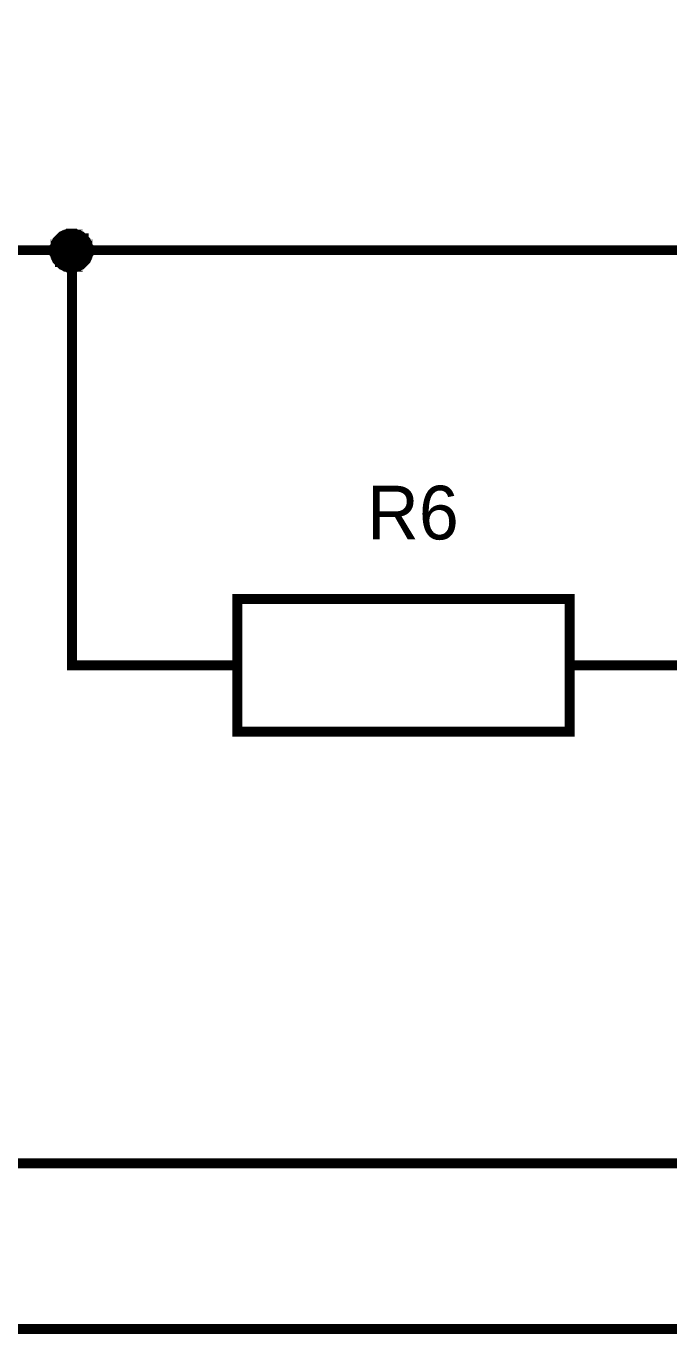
# Model space of a CAD drawing. Header units: millimetres. Extents: x 0 to 841, y 0 to 594.
# Drawn here: x 573.63 to 593, y 272.35 to 311.74 of the extents above; entities that cross this region are included whole.
import ezdxf

# ---------------------------------------------------------------- set-up
doc = ezdxf.new("R2010")
doc.units = ezdxf.units.MM
doc.layers.add('Sheet', color=255, linetype='Continuous')

msp = doc.modelspace()

# ---------------------------------------------------------------- linework, layer by layer
at = {"layer": 'Sheet'}
for points, const_width in [([(682.493, 272.497), (335.026, 272.497), (335.026, 364.984), (362.514, 364.984)], 0.3), ([(682.493, 277.483), (337.518, 277.483), (337.518, 359.998), (362.514, 359.998)], 0.3), ([(574.493, 304.995), (574.493, 305.018), (574.493, 305.04), (574.493, 305.063), (574.493, 305.085), (574.516, 305.108), (574.516, 305.13), (574.516, 305.175), (574.538, 305.175), (574.538, 305.198), (574.561, 305.22), (574.561, 305.243), (574.583, 305.265), (574.583, 305.287), (574.605, 305.31), (574.628, 305.332), (574.65, 305.355), (574.65, 305.355), (574.673, 305.377), (574.695, 305.4), (574.718, 305.4), (574.74, 305.422), (574.763, 305.422), (574.785, 305.445), (574.808, 305.445), (574.83, 305.467), (574.853, 305.467), (574.875, 305.467), (574.897, 305.49), (574.92, 305.49), (574.965, 305.49), (574.987, 305.49), (575.01, 305.49)], 0.3), ([(574.493, 304.995), (574.493, 305.018), (574.493, 305.04), (574.493, 305.063), (574.493, 305.085), (574.516, 305.108), (574.516, 305.13), (574.516, 305.175), (574.538, 305.175), (574.538, 305.198), (574.561, 305.22), (574.561, 305.243), (574.583, 305.265), (574.583, 305.287), (574.605, 305.31), (574.628, 305.332), (574.65, 305.355), (574.65, 305.355), (574.673, 305.377), (574.695, 305.4), (574.718, 305.4), (574.74, 305.422), (574.763, 305.422), (574.785, 305.445), (574.808, 305.445), (574.83, 305.467), (574.853, 305.467), (574.875, 305.467), (574.897, 305.49), (574.92, 305.49), (574.965, 305.49), (574.987, 305.49), (575.01, 305.49)], 0.3), ([(574.493, 304.995), (574.493, 305.018), (574.493, 305.04), (574.493, 305.063), (574.493, 305.085), (574.516, 305.108), (574.516, 305.13), (574.516, 305.175), (574.538, 305.175), (574.538, 305.198), (574.561, 305.22), (574.561, 305.243), (574.583, 305.265), (574.583, 305.287), (574.605, 305.31), (574.628, 305.332), (574.65, 305.355), (574.65, 305.355), (574.673, 305.377), (574.695, 305.4), (574.718, 305.4), (574.74, 305.422), (574.763, 305.422), (574.785, 305.445), (574.808, 305.445), (574.83, 305.467), (574.853, 305.467), (574.875, 305.467), (574.897, 305.49), (574.92, 305.49), (574.965, 305.49), (574.987, 305.49), (575.01, 305.49)], 0.3), ([(574.493, 304.995), (574.493, 305.018), (574.493, 305.04), (574.493, 305.063), (574.493, 305.085), (574.516, 305.108), (574.516, 305.13), (574.516, 305.175), (574.538, 305.175), (574.538, 305.198), (574.561, 305.22), (574.561, 305.243), (574.583, 305.265), (574.583, 305.287), (574.605, 305.31), (574.628, 305.332), (574.65, 305.355), (574.65, 305.355), (574.673, 305.377), (574.695, 305.4), (574.718, 305.4), (574.74, 305.422), (574.763, 305.422), (574.785, 305.445), (574.808, 305.445), (574.83, 305.467), (574.853, 305.467), (574.875, 305.467), (574.897, 305.49), (574.92, 305.49), (574.965, 305.49), (574.987, 305.49), (575.01, 305.49)], 0.3), ([(574.493, 304.995), (574.493, 305.018), (574.493, 305.04), (574.493, 305.063), (574.493, 305.085), (574.516, 305.108), (574.516, 305.13), (574.516, 305.175), (574.538, 305.175), (574.538, 305.198), (574.561, 305.22), (574.561, 305.243), (574.583, 305.265), (574.583, 305.287), (574.605, 305.31), (574.628, 305.332), (574.65, 305.355), (574.65, 305.355), (574.673, 305.377), (574.695, 305.4), (574.718, 305.4), (574.74, 305.422), (574.763, 305.422), (574.785, 305.445), (574.808, 305.445), (574.83, 305.467), (574.853, 305.467), (574.875, 305.467), (574.897, 305.49), (574.92, 305.49), (574.965, 305.49), (574.987, 305.49), (575.01, 305.49)], 0.0991), ([(574.493, 304.995), (574.493, 305.018), (574.493, 305.04), (574.493, 305.063), (574.493, 305.085), (574.516, 305.108), (574.516, 305.13), (574.516, 305.175), (574.538, 305.175), (574.538, 305.198), (574.561, 305.22), (574.561, 305.243), (574.583, 305.265), (574.583, 305.287), (574.605, 305.31), (574.628, 305.332), (574.65, 305.355), (574.65, 305.355), (574.673, 305.377), (574.695, 305.4), (574.718, 305.4), (574.74, 305.422), (574.763, 305.422), (574.785, 305.445), (574.808, 305.445), (574.83, 305.467), (574.853, 305.467), (574.875, 305.467), (574.897, 305.49), (574.92, 305.49), (574.965, 305.49), (574.987, 305.49), (575.01, 305.49)], 0.0991), ([(574.493, 304.995), (574.493, 305.018), (574.493, 305.04), (574.493, 305.063), (574.493, 305.085), (574.516, 305.108), (574.516, 305.13), (574.516, 305.175), (574.538, 305.175), (574.538, 305.198), (574.561, 305.22), (574.561, 305.243), (574.583, 305.265), (574.583, 305.287), (574.605, 305.31), (574.628, 305.332), (574.65, 305.355), (574.65, 305.355), (574.673, 305.377), (574.695, 305.4), (574.718, 305.4), (574.74, 305.422), (574.763, 305.422), (574.785, 305.445), (574.808, 305.445), (574.83, 305.467), (574.853, 305.467), (574.875, 305.467), (574.897, 305.49), (574.92, 305.49), (574.965, 305.49), (574.987, 305.49), (575.01, 305.49)], 0.0991), ([(574.493, 304.995), (574.493, 305.018), (574.493, 305.04), (574.493, 305.063), (574.493, 305.085), (574.516, 305.108), (574.516, 305.13), (574.516, 305.175), (574.538, 305.175), (574.538, 305.198), (574.561, 305.22), (574.561, 305.243), (574.583, 305.265), (574.583, 305.287), (574.605, 305.31), (574.628, 305.332), (574.65, 305.355), (574.65, 305.355), (574.673, 305.377), (574.695, 305.4), (574.718, 305.4), (574.74, 305.422), (574.763, 305.422), (574.785, 305.445), (574.808, 305.445), (574.83, 305.467), (574.853, 305.467), (574.875, 305.467), (574.897, 305.49), (574.92, 305.49), (574.965, 305.49), (574.987, 305.49), (575.01, 305.49)], 0.0991), ([(575.01, 305.49), (575.01, 305.49)], 0.3), ([(575.01, 305.49), (575.032, 305.49), (575.055, 305.49), (575.077, 305.49), (575.1, 305.49), (575.122, 305.467), (575.144, 305.467), (575.189, 305.467), (575.189, 305.445), (575.212, 305.445), (575.234, 305.422), (575.257, 305.422), (575.279, 305.4), (575.302, 305.4), (575.324, 305.377), (575.347, 305.355), (575.369, 305.355), (575.369, 305.332), (575.392, 305.31), (575.414, 305.287), (575.414, 305.265), (575.436, 305.243), (575.436, 305.22), (575.459, 305.198), (575.459, 305.175), (575.481, 305.175), (575.481, 305.13), (575.481, 305.108), (575.504, 305.085), (575.504, 305.063), (575.504, 305.04), (575.504, 305.018), (575.504, 304.995)], 0.3), ([(575.01, 305.49), (575.01, 305.49)], 0.3), ([(575.01, 305.49), (575.032, 305.49), (575.055, 305.49), (575.077, 305.49), (575.1, 305.49), (575.122, 305.467), (575.144, 305.467), (575.189, 305.467), (575.189, 305.445), (575.212, 305.445), (575.234, 305.422), (575.257, 305.422), (575.279, 305.4), (575.302, 305.4), (575.324, 305.377), (575.347, 305.355), (575.369, 305.355), (575.369, 305.332), (575.392, 305.31), (575.414, 305.287), (575.414, 305.265), (575.436, 305.243), (575.436, 305.22), (575.459, 305.198), (575.459, 305.175), (575.481, 305.175), (575.481, 305.13), (575.481, 305.108), (575.504, 305.085), (575.504, 305.063), (575.504, 305.04), (575.504, 305.018), (575.504, 304.995)], 0.3), ([(575.01, 305.49), (575.01, 305.49)], 0.3), ([(575.01, 305.49), (575.032, 305.49), (575.055, 305.49), (575.077, 305.49), (575.1, 305.49), (575.122, 305.467), (575.144, 305.467), (575.189, 305.467), (575.189, 305.445), (575.212, 305.445), (575.234, 305.422), (575.257, 305.422), (575.279, 305.4), (575.302, 305.4), (575.324, 305.377), (575.347, 305.355), (575.369, 305.355), (575.369, 305.332), (575.392, 305.31), (575.414, 305.287), (575.414, 305.265), (575.436, 305.243), (575.436, 305.22), (575.459, 305.198), (575.459, 305.175), (575.481, 305.175), (575.481, 305.13), (575.481, 305.108), (575.504, 305.085), (575.504, 305.063), (575.504, 305.04), (575.504, 305.018), (575.504, 304.995)], 0.3), ([(575.01, 305.49), (575.01, 305.49)], 0.3), ([(575.01, 305.49), (575.032, 305.49), (575.055, 305.49), (575.077, 305.49), (575.1, 305.49), (575.122, 305.467), (575.144, 305.467), (575.189, 305.467), (575.189, 305.445), (575.212, 305.445), (575.234, 305.422), (575.257, 305.422), (575.279, 305.4), (575.302, 305.4), (575.324, 305.377), (575.347, 305.355), (575.369, 305.355), (575.369, 305.332), (575.392, 305.31), (575.414, 305.287), (575.414, 305.265), (575.436, 305.243), (575.436, 305.22), (575.459, 305.198), (575.459, 305.175), (575.481, 305.175), (575.481, 305.13), (575.481, 305.108), (575.504, 305.085), (575.504, 305.063), (575.504, 305.04), (575.504, 305.018), (575.504, 304.995)], 0.3), ([(575.01, 305.49), (575.01, 305.49)], 0.0991), ([(575.01, 305.49), (575.032, 305.49), (575.055, 305.49), (575.077, 305.49), (575.1, 305.49), (575.122, 305.467), (575.144, 305.467), (575.189, 305.467), (575.189, 305.445), (575.212, 305.445), (575.234, 305.422), (575.257, 305.422), (575.279, 305.4), (575.302, 305.4), (575.324, 305.377), (575.347, 305.355), (575.369, 305.355), (575.369, 305.332), (575.392, 305.31), (575.414, 305.287), (575.414, 305.265), (575.436, 305.243), (575.436, 305.22), (575.459, 305.198), (575.459, 305.175), (575.481, 305.175), (575.481, 305.13), (575.481, 305.108), (575.504, 305.085), (575.504, 305.063), (575.504, 305.04), (575.504, 305.018), (575.504, 304.995)], 0.0991), ([(575.01, 305.49), (575.01, 305.49)], 0.0991), ([(575.01, 305.49), (575.032, 305.49), (575.055, 305.49), (575.077, 305.49), (575.1, 305.49), (575.122, 305.467), (575.144, 305.467), (575.189, 305.467), (575.189, 305.445), (575.212, 305.445), (575.234, 305.422), (575.257, 305.422), (575.279, 305.4), (575.302, 305.4), (575.324, 305.377), (575.347, 305.355), (575.369, 305.355), (575.369, 305.332), (575.392, 305.31), (575.414, 305.287), (575.414, 305.265), (575.436, 305.243), (575.436, 305.22), (575.459, 305.198), (575.459, 305.175), (575.481, 305.175), (575.481, 305.13), (575.481, 305.108), (575.504, 305.085), (575.504, 305.063), (575.504, 305.04), (575.504, 305.018), (575.504, 304.995)], 0.0991), ([(575.01, 305.49), (575.01, 305.49)], 0.0991), ([(575.01, 305.49), (575.032, 305.49), (575.055, 305.49), (575.077, 305.49), (575.1, 305.49), (575.122, 305.467), (575.144, 305.467), (575.189, 305.467), (575.189, 305.445), (575.212, 305.445), (575.234, 305.422), (575.257, 305.422), (575.279, 305.4), (575.302, 305.4), (575.324, 305.377), (575.347, 305.355), (575.369, 305.355), (575.369, 305.332), (575.392, 305.31), (575.414, 305.287), (575.414, 305.265), (575.436, 305.243), (575.436, 305.22), (575.459, 305.198), (575.459, 305.175), (575.481, 305.175), (575.481, 305.13), (575.481, 305.108), (575.504, 305.085), (575.504, 305.063), (575.504, 305.04), (575.504, 305.018), (575.504, 304.995)], 0.0991), ([(575.01, 305.49), (575.01, 305.49)], 0.0991), ([(575.01, 305.49), (575.032, 305.49), (575.055, 305.49), (575.077, 305.49), (575.1, 305.49), (575.122, 305.467), (575.144, 305.467), (575.189, 305.467), (575.189, 305.445), (575.212, 305.445), (575.234, 305.422), (575.257, 305.422), (575.279, 305.4), (575.302, 305.4), (575.324, 305.377), (575.347, 305.355), (575.369, 305.355), (575.369, 305.332), (575.392, 305.31), (575.414, 305.287), (575.414, 305.265), (575.436, 305.243), (575.436, 305.22), (575.459, 305.198), (575.459, 305.175), (575.481, 305.175), (575.481, 305.13), (575.481, 305.108), (575.504, 305.085), (575.504, 305.063), (575.504, 305.04), (575.504, 305.018), (575.504, 304.995)], 0.0991), ([(570.002, 304.995), (575.01, 304.995), (590.012, 304.995)], 0.3), ([(575.01, 304.479), (574.987, 304.479), (574.965, 304.479), (574.92, 304.479), (574.897, 304.479), (574.875, 304.501), (574.853, 304.501), (574.83, 304.501), (574.808, 304.524), (574.785, 304.524), (574.763, 304.546), (574.74, 304.546), (574.718, 304.569), (574.695, 304.569), (574.673, 304.591), (574.65, 304.614), (574.65, 304.636), (574.628, 304.636), (574.605, 304.659), (574.583, 304.681), (574.583, 304.703), (574.561, 304.726), (574.561, 304.748), (574.538, 304.771), (574.538, 304.793), (574.516, 304.816), (574.516, 304.838), (574.516, 304.861), (574.493, 304.883), (574.493, 304.906), (574.493, 304.951), (574.493, 304.973), (574.493, 304.995)], 0.3), ([(574.493, 304.995), (574.493, 304.995)], 0.3), ([(575.01, 304.479), (574.987, 304.479), (574.965, 304.479), (574.92, 304.479), (574.897, 304.479), (574.875, 304.501), (574.853, 304.501), (574.83, 304.501), (574.808, 304.524), (574.785, 304.524), (574.763, 304.546), (574.74, 304.546), (574.718, 304.569), (574.695, 304.569), (574.673, 304.591), (574.65, 304.614), (574.65, 304.636), (574.628, 304.636), (574.605, 304.659), (574.583, 304.681), (574.583, 304.703), (574.561, 304.726), (574.561, 304.748), (574.538, 304.771), (574.538, 304.793), (574.516, 304.816), (574.516, 304.838), (574.516, 304.861), (574.493, 304.883), (574.493, 304.906), (574.493, 304.951), (574.493, 304.973), (574.493, 304.995)], 0.3), ([(574.493, 304.995), (574.493, 304.995)], 0.3), ([(575.01, 304.479), (574.987, 304.479), (574.965, 304.479), (574.92, 304.479), (574.897, 304.479), (574.875, 304.501), (574.853, 304.501), (574.83, 304.501), (574.808, 304.524), (574.785, 304.524), (574.763, 304.546), (574.74, 304.546), (574.718, 304.569), (574.695, 304.569), (574.673, 304.591), (574.65, 304.614), (574.65, 304.636), (574.628, 304.636), (574.605, 304.659), (574.583, 304.681), (574.583, 304.703), (574.561, 304.726), (574.561, 304.748), (574.538, 304.771), (574.538, 304.793), (574.516, 304.816), (574.516, 304.838), (574.516, 304.861), (574.493, 304.883), (574.493, 304.906), (574.493, 304.951), (574.493, 304.973), (574.493, 304.995)], 0.3), ([(574.493, 304.995), (574.493, 304.995)], 0.3), ([(575.01, 304.479), (574.987, 304.479), (574.965, 304.479), (574.92, 304.479), (574.897, 304.479), (574.875, 304.501), (574.853, 304.501), (574.83, 304.501), (574.808, 304.524), (574.785, 304.524), (574.763, 304.546), (574.74, 304.546), (574.718, 304.569), (574.695, 304.569), (574.673, 304.591), (574.65, 304.614), (574.65, 304.636), (574.628, 304.636), (574.605, 304.659), (574.583, 304.681), (574.583, 304.703), (574.561, 304.726), (574.561, 304.748), (574.538, 304.771), (574.538, 304.793), (574.516, 304.816), (574.516, 304.838), (574.516, 304.861), (574.493, 304.883), (574.493, 304.906), (574.493, 304.951), (574.493, 304.973), (574.493, 304.995)], 0.3), ([(574.493, 304.995), (574.493, 304.995)], 0.3), ([(575.01, 304.479), (574.987, 304.479), (574.965, 304.479), (574.92, 304.479), (574.897, 304.479), (574.875, 304.501), (574.853, 304.501), (574.83, 304.501), (574.808, 304.524), (574.785, 304.524), (574.763, 304.546), (574.74, 304.546), (574.718, 304.569), (574.695, 304.569), (574.673, 304.591), (574.65, 304.614), (574.65, 304.636), (574.628, 304.636), (574.605, 304.659), (574.583, 304.681), (574.583, 304.703), (574.561, 304.726), (574.561, 304.748), (574.538, 304.771), (574.538, 304.793), (574.516, 304.816), (574.516, 304.838), (574.516, 304.861), (574.493, 304.883), (574.493, 304.906), (574.493, 304.951), (574.493, 304.973), (574.493, 304.995)], 0.0991), ([(574.493, 304.995), (574.493, 304.995)], 0.0991), ([(575.01, 304.479), (574.987, 304.479), (574.965, 304.479), (574.92, 304.479), (574.897, 304.479), (574.875, 304.501), (574.853, 304.501), (574.83, 304.501), (574.808, 304.524), (574.785, 304.524), (574.763, 304.546), (574.74, 304.546), (574.718, 304.569), (574.695, 304.569), (574.673, 304.591), (574.65, 304.614), (574.65, 304.636), (574.628, 304.636), (574.605, 304.659), (574.583, 304.681), (574.583, 304.703), (574.561, 304.726), (574.561, 304.748), (574.538, 304.771), (574.538, 304.793), (574.516, 304.816), (574.516, 304.838), (574.516, 304.861), (574.493, 304.883), (574.493, 304.906), (574.493, 304.951), (574.493, 304.973), (574.493, 304.995)], 0.0991), ([(574.493, 304.995), (574.493, 304.995)], 0.0991), ([(575.01, 304.479), (574.987, 304.479), (574.965, 304.479), (574.92, 304.479), (574.897, 304.479), (574.875, 304.501), (574.853, 304.501), (574.83, 304.501), (574.808, 304.524), (574.785, 304.524), (574.763, 304.546), (574.74, 304.546), (574.718, 304.569), (574.695, 304.569), (574.673, 304.591), (574.65, 304.614), (574.65, 304.636), (574.628, 304.636), (574.605, 304.659), (574.583, 304.681), (574.583, 304.703), (574.561, 304.726), (574.561, 304.748), (574.538, 304.771), (574.538, 304.793), (574.516, 304.816), (574.516, 304.838), (574.516, 304.861), (574.493, 304.883), (574.493, 304.906), (574.493, 304.951), (574.493, 304.973), (574.493, 304.995)], 0.0991), ([(574.493, 304.995), (574.493, 304.995)], 0.0991), ([(575.01, 304.479), (574.987, 304.479), (574.965, 304.479), (574.92, 304.479), (574.897, 304.479), (574.875, 304.501), (574.853, 304.501), (574.83, 304.501), (574.808, 304.524), (574.785, 304.524), (574.763, 304.546), (574.74, 304.546), (574.718, 304.569), (574.695, 304.569), (574.673, 304.591), (574.65, 304.614), (574.65, 304.636), (574.628, 304.636), (574.605, 304.659), (574.583, 304.681), (574.583, 304.703), (574.561, 304.726), (574.561, 304.748), (574.538, 304.771), (574.538, 304.793), (574.516, 304.816), (574.516, 304.838), (574.516, 304.861), (574.493, 304.883), (574.493, 304.906), (574.493, 304.951), (574.493, 304.973), (574.493, 304.995)], 0.0991), ([(574.493, 304.995), (574.493, 304.995)], 0.0991), ([(575.01, 304.995), (575.01, 292.486), (577.503, 292.486)], 0.3), ([(575.504, 304.995), (575.504, 304.973), (575.504, 304.951), (575.504, 304.906), (575.504, 304.883), (575.481, 304.861), (575.481, 304.838), (575.481, 304.816), (575.459, 304.793), (575.459, 304.771), (575.436, 304.748), (575.436, 304.726), (575.414, 304.703), (575.414, 304.681), (575.392, 304.659), (575.369, 304.636), (575.369, 304.636), (575.347, 304.614), (575.324, 304.591), (575.302, 304.569), (575.279, 304.569), (575.257, 304.546), (575.234, 304.546), (575.212, 304.524), (575.189, 304.524), (575.189, 304.501), (575.144, 304.501), (575.122, 304.501), (575.1, 304.479), (575.077, 304.479), (575.055, 304.479), (575.032, 304.479), (575.01, 304.479)], 0.3), ([(575.504, 304.995), (575.504, 304.973), (575.504, 304.951), (575.504, 304.906), (575.504, 304.883), (575.481, 304.861), (575.481, 304.838), (575.481, 304.816), (575.459, 304.793), (575.459, 304.771), (575.436, 304.748), (575.436, 304.726), (575.414, 304.703), (575.414, 304.681), (575.392, 304.659), (575.369, 304.636), (575.369, 304.636), (575.347, 304.614), (575.324, 304.591), (575.302, 304.569), (575.279, 304.569), (575.257, 304.546), (575.234, 304.546), (575.212, 304.524), (575.189, 304.524), (575.189, 304.501), (575.144, 304.501), (575.122, 304.501), (575.1, 304.479), (575.077, 304.479), (575.055, 304.479), (575.032, 304.479), (575.01, 304.479)], 0.3), ([(575.504, 304.995), (575.504, 304.973), (575.504, 304.951), (575.504, 304.906), (575.504, 304.883), (575.481, 304.861), (575.481, 304.838), (575.481, 304.816), (575.459, 304.793), (575.459, 304.771), (575.436, 304.748), (575.436, 304.726), (575.414, 304.703), (575.414, 304.681), (575.392, 304.659), (575.369, 304.636), (575.369, 304.636), (575.347, 304.614), (575.324, 304.591), (575.302, 304.569), (575.279, 304.569), (575.257, 304.546), (575.234, 304.546), (575.212, 304.524), (575.189, 304.524), (575.189, 304.501), (575.144, 304.501), (575.122, 304.501), (575.1, 304.479), (575.077, 304.479), (575.055, 304.479), (575.032, 304.479), (575.01, 304.479)], 0.3), ([(575.504, 304.995), (575.504, 304.973), (575.504, 304.951), (575.504, 304.906), (575.504, 304.883), (575.481, 304.861), (575.481, 304.838), (575.481, 304.816), (575.459, 304.793), (575.459, 304.771), (575.436, 304.748), (575.436, 304.726), (575.414, 304.703), (575.414, 304.681), (575.392, 304.659), (575.369, 304.636), (575.369, 304.636), (575.347, 304.614), (575.324, 304.591), (575.302, 304.569), (575.279, 304.569), (575.257, 304.546), (575.234, 304.546), (575.212, 304.524), (575.189, 304.524), (575.189, 304.501), (575.144, 304.501), (575.122, 304.501), (575.1, 304.479), (575.077, 304.479), (575.055, 304.479), (575.032, 304.479), (575.01, 304.479)], 0.3), ([(575.504, 304.995), (575.504, 304.973), (575.504, 304.951), (575.504, 304.906), (575.504, 304.883), (575.481, 304.861), (575.481, 304.838), (575.481, 304.816), (575.459, 304.793), (575.459, 304.771), (575.436, 304.748), (575.436, 304.726), (575.414, 304.703), (575.414, 304.681), (575.392, 304.659), (575.369, 304.636), (575.369, 304.636), (575.347, 304.614), (575.324, 304.591), (575.302, 304.569), (575.279, 304.569), (575.257, 304.546), (575.234, 304.546), (575.212, 304.524), (575.189, 304.524), (575.189, 304.501), (575.144, 304.501), (575.122, 304.501), (575.1, 304.479), (575.077, 304.479), (575.055, 304.479), (575.032, 304.479), (575.01, 304.479)], 0.0991), ([(575.504, 304.995), (575.504, 304.973), (575.504, 304.951), (575.504, 304.906), (575.504, 304.883), (575.481, 304.861), (575.481, 304.838), (575.481, 304.816), (575.459, 304.793), (575.459, 304.771), (575.436, 304.748), (575.436, 304.726), (575.414, 304.703), (575.414, 304.681), (575.392, 304.659), (575.369, 304.636), (575.369, 304.636), (575.347, 304.614), (575.324, 304.591), (575.302, 304.569), (575.279, 304.569), (575.257, 304.546), (575.234, 304.546), (575.212, 304.524), (575.189, 304.524), (575.189, 304.501), (575.144, 304.501), (575.122, 304.501), (575.1, 304.479), (575.077, 304.479), (575.055, 304.479), (575.032, 304.479), (575.01, 304.479)], 0.0991), ([(575.504, 304.995), (575.504, 304.973), (575.504, 304.951), (575.504, 304.906), (575.504, 304.883), (575.481, 304.861), (575.481, 304.838), (575.481, 304.816), (575.459, 304.793), (575.459, 304.771), (575.436, 304.748), (575.436, 304.726), (575.414, 304.703), (575.414, 304.681), (575.392, 304.659), (575.369, 304.636), (575.369, 304.636), (575.347, 304.614), (575.324, 304.591), (575.302, 304.569), (575.279, 304.569), (575.257, 304.546), (575.234, 304.546), (575.212, 304.524), (575.189, 304.524), (575.189, 304.501), (575.144, 304.501), (575.122, 304.501), (575.1, 304.479), (575.077, 304.479), (575.055, 304.479), (575.032, 304.479), (575.01, 304.479)], 0.0991), ([(575.504, 304.995), (575.504, 304.973), (575.504, 304.951), (575.504, 304.906), (575.504, 304.883), (575.481, 304.861), (575.481, 304.838), (575.481, 304.816), (575.459, 304.793), (575.459, 304.771), (575.436, 304.748), (575.436, 304.726), (575.414, 304.703), (575.414, 304.681), (575.392, 304.659), (575.369, 304.636), (575.369, 304.636), (575.347, 304.614), (575.324, 304.591), (575.302, 304.569), (575.279, 304.569), (575.257, 304.546), (575.234, 304.546), (575.212, 304.524), (575.189, 304.524), (575.189, 304.501), (575.144, 304.501), (575.122, 304.501), (575.1, 304.479), (575.077, 304.479), (575.055, 304.479), (575.032, 304.479), (575.01, 304.479)], 0.0991), ([(575.504, 304.995), (575.504, 304.995), (575.504, 304.995), (575.504, 304.995), (575.504, 304.995), (575.504, 304.995), (575.504, 304.995), (575.504, 304.995), (575.504, 304.995), (575.504, 304.995), (575.504, 304.995), (575.504, 304.995), (575.504, 304.995), (575.504, 304.995), (575.504, 304.995), (575.504, 304.995), (575.504, 304.995), (575.504, 304.995), (575.504, 304.995), (575.504, 304.995), (575.504, 304.995), (575.504, 304.995), (575.504, 304.995), (575.504, 304.995), (575.504, 304.995), (575.504, 304.995), (575.504, 304.995), (575.504, 304.995), (575.504, 304.995), (575.504, 304.995), (575.504, 304.995), (575.504, 304.995), (575.504, 304.995)], 0.3), ([(575.504, 304.995), (575.504, 304.995)], 0.3), ([(575.504, 304.995), (575.504, 304.995), (575.504, 304.995), (575.504, 304.995), (575.504, 304.995), (575.504, 304.995), (575.504, 304.995), (575.504, 304.995), (575.504, 304.995), (575.504, 304.995), (575.504, 304.995), (575.504, 304.995), (575.504, 304.995), (575.504, 304.995), (575.504, 304.995), (575.504, 304.995), (575.504, 304.995), (575.504, 304.995), (575.504, 304.995), (575.504, 304.995), (575.504, 304.995), (575.504, 304.995), (575.504, 304.995), (575.504, 304.995), (575.504, 304.995), (575.504, 304.995), (575.504, 304.995), (575.504, 304.995), (575.504, 304.995), (575.504, 304.995), (575.504, 304.995), (575.504, 304.995), (575.504, 304.995)], 0.3), ([(575.504, 304.995), (575.504, 304.995)], 0.3), ([(575.504, 304.995), (575.504, 304.995), (575.504, 304.995), (575.504, 304.995), (575.504, 304.995), (575.504, 304.995), (575.504, 304.995), (575.504, 304.995), (575.504, 304.995), (575.504, 304.995), (575.504, 304.995), (575.504, 304.995), (575.504, 304.995), (575.504, 304.995), (575.504, 304.995), (575.504, 304.995), (575.504, 304.995), (575.504, 304.995), (575.504, 304.995), (575.504, 304.995), (575.504, 304.995), (575.504, 304.995), (575.504, 304.995), (575.504, 304.995), (575.504, 304.995), (575.504, 304.995), (575.504, 304.995), (575.504, 304.995), (575.504, 304.995), (575.504, 304.995), (575.504, 304.995), (575.504, 304.995), (575.504, 304.995)], 0.3), ([(575.504, 304.995), (575.504, 304.995)], 0.3), ([(575.504, 304.995), (575.504, 304.995), (575.504, 304.995), (575.504, 304.995), (575.504, 304.995), (575.504, 304.995), (575.504, 304.995), (575.504, 304.995), (575.504, 304.995), (575.504, 304.995), (575.504, 304.995), (575.504, 304.995), (575.504, 304.995), (575.504, 304.995), (575.504, 304.995), (575.504, 304.995), (575.504, 304.995), (575.504, 304.995), (575.504, 304.995), (575.504, 304.995), (575.504, 304.995), (575.504, 304.995), (575.504, 304.995), (575.504, 304.995), (575.504, 304.995), (575.504, 304.995), (575.504, 304.995), (575.504, 304.995), (575.504, 304.995), (575.504, 304.995), (575.504, 304.995), (575.504, 304.995), (575.504, 304.995)], 0.3), ([(575.504, 304.995), (575.504, 304.995)], 0.3), ([(575.504, 304.995), (575.504, 304.995), (575.504, 304.995), (575.504, 304.995), (575.504, 304.995), (575.504, 304.995), (575.504, 304.995), (575.504, 304.995), (575.504, 304.995), (575.504, 304.995), (575.504, 304.995), (575.504, 304.995), (575.504, 304.995), (575.504, 304.995), (575.504, 304.995), (575.504, 304.995), (575.504, 304.995), (575.504, 304.995), (575.504, 304.995), (575.504, 304.995), (575.504, 304.995), (575.504, 304.995), (575.504, 304.995), (575.504, 304.995), (575.504, 304.995), (575.504, 304.995), (575.504, 304.995), (575.504, 304.995), (575.504, 304.995), (575.504, 304.995), (575.504, 304.995), (575.504, 304.995), (575.504, 304.995)], 0.0991), ([(575.504, 304.995), (575.504, 304.995)], 0.0991), ([(575.504, 304.995), (575.504, 304.995), (575.504, 304.995), (575.504, 304.995), (575.504, 304.995), (575.504, 304.995), (575.504, 304.995), (575.504, 304.995), (575.504, 304.995), (575.504, 304.995), (575.504, 304.995), (575.504, 304.995), (575.504, 304.995), (575.504, 304.995), (575.504, 304.995), (575.504, 304.995), (575.504, 304.995), (575.504, 304.995), (575.504, 304.995), (575.504, 304.995), (575.504, 304.995), (575.504, 304.995), (575.504, 304.995), (575.504, 304.995), (575.504, 304.995), (575.504, 304.995), (575.504, 304.995), (575.504, 304.995), (575.504, 304.995), (575.504, 304.995), (575.504, 304.995), (575.504, 304.995), (575.504, 304.995)], 0.0991), ([(575.504, 304.995), (575.504, 304.995)], 0.0991), ([(575.504, 304.995), (575.504, 304.995), (575.504, 304.995), (575.504, 304.995), (575.504, 304.995), (575.504, 304.995), (575.504, 304.995), (575.504, 304.995), (575.504, 304.995), (575.504, 304.995), (575.504, 304.995), (575.504, 304.995), (575.504, 304.995), (575.504, 304.995), (575.504, 304.995), (575.504, 304.995), (575.504, 304.995), (575.504, 304.995), (575.504, 304.995), (575.504, 304.995), (575.504, 304.995), (575.504, 304.995), (575.504, 304.995), (575.504, 304.995), (575.504, 304.995), (575.504, 304.995), (575.504, 304.995), (575.504, 304.995), (575.504, 304.995), (575.504, 304.995), (575.504, 304.995), (575.504, 304.995), (575.504, 304.995)], 0.0991), ([(575.504, 304.995), (575.504, 304.995)], 0.0991), ([(575.504, 304.995), (575.504, 304.995), (575.504, 304.995), (575.504, 304.995), (575.504, 304.995), (575.504, 304.995), (575.504, 304.995), (575.504, 304.995), (575.504, 304.995), (575.504, 304.995), (575.504, 304.995), (575.504, 304.995), (575.504, 304.995), (575.504, 304.995), (575.504, 304.995), (575.504, 304.995), (575.504, 304.995), (575.504, 304.995), (575.504, 304.995), (575.504, 304.995), (575.504, 304.995), (575.504, 304.995), (575.504, 304.995), (575.504, 304.995), (575.504, 304.995), (575.504, 304.995), (575.504, 304.995), (575.504, 304.995), (575.504, 304.995), (575.504, 304.995), (575.504, 304.995), (575.504, 304.995), (575.504, 304.995)], 0.0991), ([(575.504, 304.995), (575.504, 304.995)], 0.0991), ([(593.492, 304.995), (590.012, 304.995)], 0.3), ([(579.995, 292.486), (577.503, 292.486)], 0.3), ([(590.012, 292.486), (592.504, 292.486)], 0.3), ([(602.498, 287.5), (602.498, 292.486), (602.498, 292.486), (592.504, 292.486)], 0.3)]:
    msp.add_lwpolyline(points, dxfattribs=dict(at, const_width=const_width))
at = {"layer": 'Sheet', "const_width": 0.508}
msp.add_lwpolyline([(574.746, 305, 1), (575.254, 305, 1)], format="xyb", close=True, dxfattribs=at)
at = {"layer": 'Sheet', "const_width": 0.3}
msp.add_lwpolyline([(579.995, 294.485), (590.012, 294.485), (590.012, 290.487), (579.995, 290.487), (579.995, 294.485)], close=True, dxfattribs=at)

# ---------------------------------------------------------------- texts
at = {"layer": 'Sheet'}
msp.add_text('R6', height=1.6171, dxfattribs=at).set_placement((583.903, 296.281))

doc.saveas('drawing.dxf')
